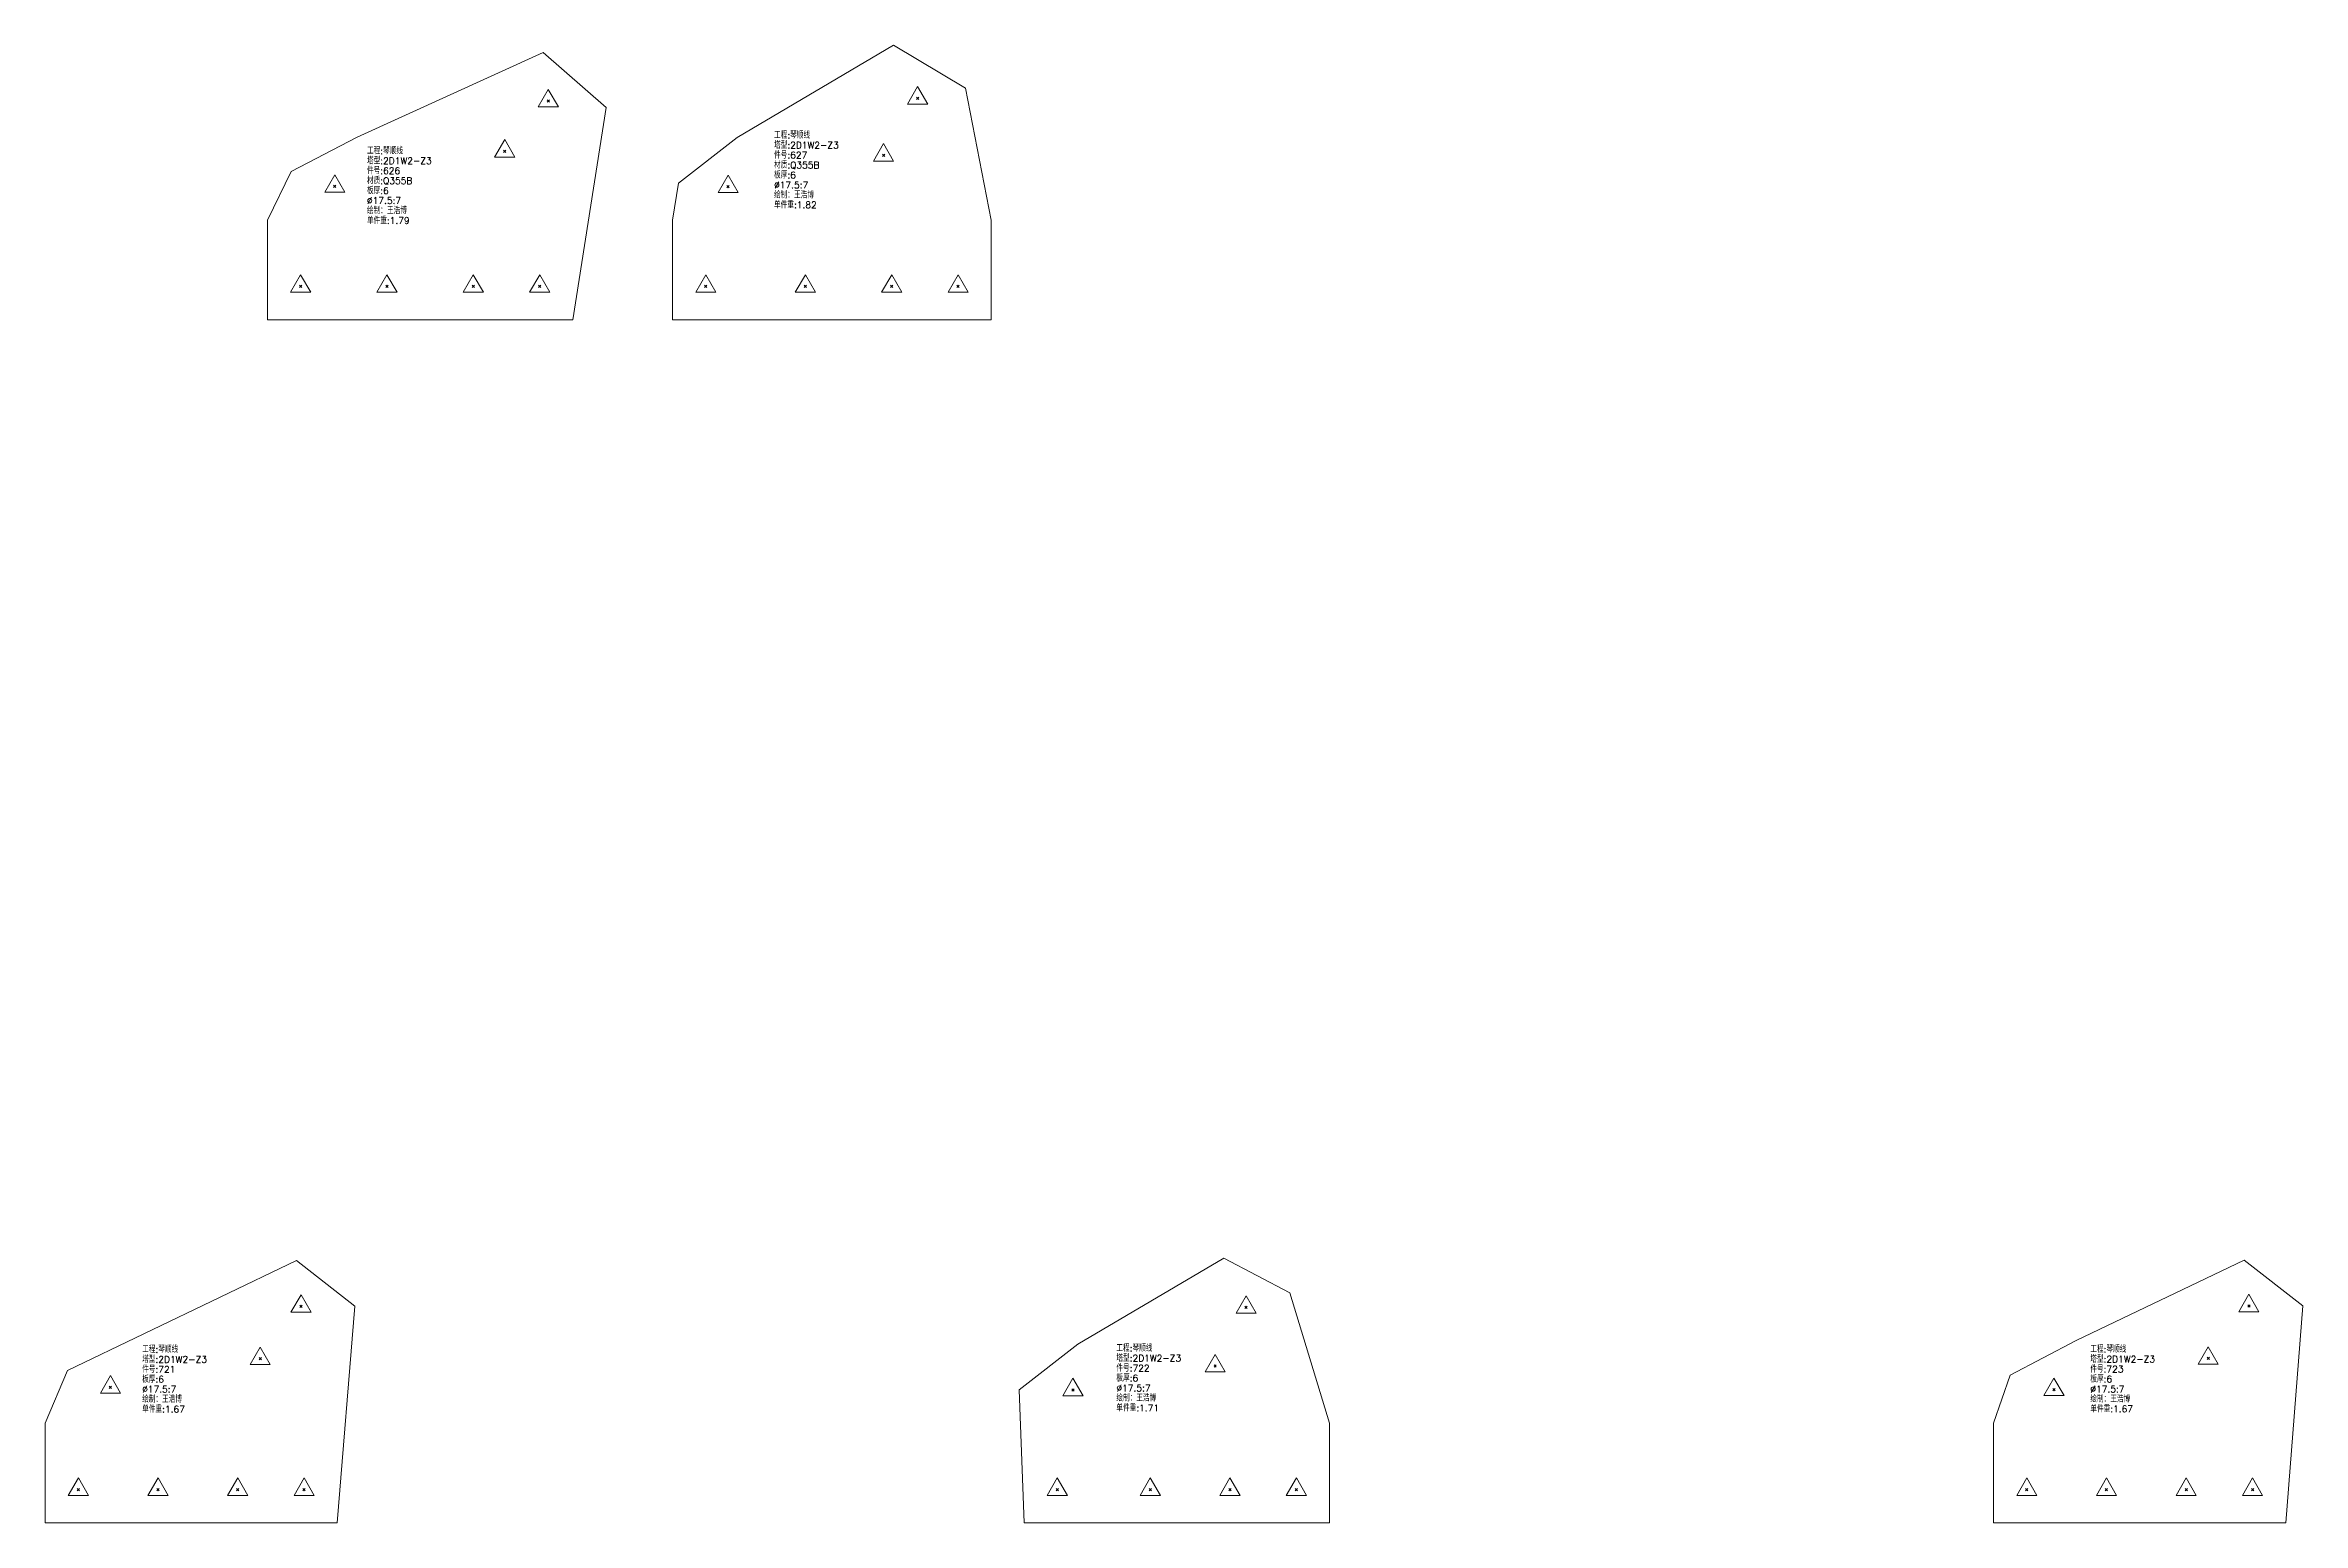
# Model space of a CAD drawing. Extents: x -580 to 8755, y 0 to 14723.
# Drawn here: x 6168 to 7867, y 6042 to 7155 of the extents above; entities that cross this region are included whole.
import ezdxf
from ezdxf.enums import TextEntityAlignment as Align

# ---------------------------------------------------------------- set-up
doc = ezdxf.new("R2010")
doc.units = 0
doc.header["$MEASUREMENT"] = 0
doc.layers.add('1', color=7, linetype='CONTINUOUS', lineweight=25)
doc.styles.get("Standard").update_dxf_attribs({"font": 'simplex.shx', "width": 0.7, "height": 3, "bigfont": 'gbhzfs.shx'})

msp = doc.modelspace()

# ---------------------------------------------------------------- linework, layer by layer
at = {"layer": '1', "color": 7, "linetype": 'Continuous', "lineweight": 18}
for p, q in [((6542.42689, 7149.06321), (6402.37511, 7085.28921)), ((6589.93808, 7107.69067), (6542.42689, 7149.06321)), ((6806.3191, 7154.59179), (6688.60453, 7084.98323)), ((6860.43083, 7122.32849), (6806.3191, 7154.59179)), ((6564.88035, 6947.9615), (6589.93808, 7107.69067)), ((6879.93808, 7022.9615), (6860.43083, 7122.32849)), ((6402.37511, 7085.28921), (6352.72491, 7059.3883)), ((6688.60453, 7084.98323), (6644.32799, 7050.69638)), ((6352.72491, 7059.3883), (6334.88035, 7022.9615)), ((6644.32799, 7050.69638), (6639.93808, 7022.9615)), ((6334.88035, 7022.9615), (6334.88035, 6947.9615)), ((6639.93808, 7022.9615), (6639.93808, 6947.9615)), ((6879.93808, 6947.9615), (6879.93808, 7022.9615)), ((6334.88035, 6947.9615), (6564.88035, 6947.9615)), ((6639.93808, 6947.9615), (6879.93808, 6947.9615)), ((6356.66197, 6239.83812), (6184.35942, 6157.04177)), ((6400.80357, 6205.37772), (6356.66197, 6239.83812)), ((7055.07195, 6241.63369), (6945.05588, 6176.95495)), ((7104.63851, 6215.57307), (7055.07195, 6241.63369)), ((7823.22885, 6240.17254), (7696.76267, 6179.67549)), ((7867.48116, 6205.85442), (7823.22885, 6240.17254)), ((6387.50693, 6042.42081), (6400.80357, 6205.37772)), ((7134.62942, 6117.42081), (7104.63851, 6215.57307)), ((7854.62942, 6042.42081), (7867.48116, 6205.85442)), ((6945.05588, 6176.95495), (6900.80357, 6142.63684)), ((7696.76267, 6179.67549), (7647.19611, 6153.61487)), ((6184.35942, 6157.04177), (6167.50693, 6117.42081)), ((6900.80357, 6142.63684), (6904.62942, 6042.42081)), ((7647.19611, 6153.61487), (7634.62942, 6117.42081)), ((6167.50693, 6117.42081), (6167.50693, 6042.42081)), ((7134.62942, 6042.42081), (7134.62942, 6117.42081)), ((7634.62942, 6117.42081), (7634.62942, 6042.42081)), ((6167.50693, 6042.42081), (6387.50693, 6042.42081)), ((6904.62942, 6042.42081), (7134.62942, 6042.42081)), ((7634.62942, 6042.42081), (7854.62942, 6042.42081))]:
    msp.add_line(p, q, dxfattribs=at)
at = {"layer": '1', "color": 7, "linetype": 'Continuous', "lineweight": 13}
for p, q in [((6824.43719, 7123.43271), (6816.85969, 7110.30771)), ((6832.01469, 7110.30771), (6824.43719, 7123.43271)), ((6546.37115, 7121.22847), (6538.79365, 7108.10347)), ((6538.79365, 7108.10347), (6553.94865, 7108.10347)), ((6547.24615, 7111.60347), (6545.49615, 7113.35347)), ((6545.49615, 7111.60347), (6547.24615, 7113.35347)), ((6553.94865, 7108.10347), (6546.37115, 7121.22847)), ((6816.85969, 7110.30771), (6832.01469, 7110.30771)), ((6825.31219, 7113.80771), (6823.56219, 7115.55771)), ((6823.56219, 7113.80771), (6825.31219, 7115.55771)), ((6513.5358, 7083.52119), (6505.9583, 7070.39619)), ((6514.4108, 7073.89619), (6512.6608, 7075.64619)), ((6512.6608, 7073.89619), (6514.4108, 7075.64619)), ((6521.1133, 7070.39619), (6513.5358, 7083.52119)), ((6798.8314, 7080.48688), (6791.2539, 7067.36188)), ((6799.7064, 7070.86188), (6797.9564, 7072.61188)), ((6797.9564, 7070.86188), (6799.7064, 7072.61188)), ((6806.4089, 7067.36188), (6798.8314, 7080.48688)), ((6385.56647, 7057.07342), (6377.98897, 7043.94842)), ((6393.14397, 7043.94842), (6385.56647, 7057.07342)), ((6505.9583, 7070.39619), (6521.1133, 7070.39619)), ((6681.77289, 7056.82349), (6674.19539, 7043.69849)), ((6689.35039, 7043.69849), (6681.77289, 7056.82349)), ((6791.2539, 7067.36188), (6806.4089, 7067.36188)), ((6377.98897, 7043.94842), (6393.14397, 7043.94842)), ((6386.44147, 7047.44842), (6384.69147, 7049.19842)), ((6384.69147, 7047.44842), (6386.44147, 7049.19842)), ((6674.19539, 7043.69849), (6689.35039, 7043.69849)), ((6682.64789, 7047.19849), (6680.89789, 7048.94849)), ((6680.89789, 7047.19849), (6682.64789, 7048.94849)), ((6359.88035, 6981.7115), (6352.30285, 6968.5865)), ((6360.75535, 6972.0865), (6359.00535, 6973.8365)), ((6359.00535, 6972.0865), (6360.75535, 6973.8365)), ((6367.45785, 6968.5865), (6359.88035, 6981.7115)), ((6424.88035, 6981.7115), (6417.30285, 6968.5865)), ((6425.75535, 6972.0865), (6424.00535, 6973.8365)), ((6424.00535, 6972.0865), (6425.75535, 6973.8365)), ((6432.45785, 6968.5865), (6424.88035, 6981.7115)), ((6489.88035, 6981.7115), (6482.30285, 6968.5865)), ((6490.75535, 6972.0865), (6489.00535, 6973.8365)), ((6489.00535, 6972.0865), (6490.75535, 6973.8365)), ((6497.45785, 6968.5865), (6489.88035, 6981.7115)), ((6539.88035, 6981.7115), (6532.30285, 6968.5865)), ((6540.75535, 6972.0865), (6539.00535, 6973.8365)), ((6539.00535, 6972.0865), (6540.75535, 6973.8365)), ((6547.45785, 6968.5865), (6539.88035, 6981.7115)), ((6664.93808, 6981.7115), (6657.36058, 6968.5865)), ((6665.81308, 6972.0865), (6664.06308, 6973.8365)), ((6664.06308, 6972.0865), (6665.81308, 6973.8365)), ((6672.51558, 6968.5865), (6664.93808, 6981.7115)), ((6739.93808, 6981.7115), (6732.36058, 6968.5865)), ((6740.81308, 6972.0865), (6739.06308, 6973.8365)), ((6739.06308, 6972.0865), (6740.81308, 6973.8365)), ((6747.51558, 6968.5865), (6739.93808, 6981.7115)), ((6804.93808, 6981.7115), (6797.36058, 6968.5865)), ((6805.81308, 6972.0865), (6804.06308, 6973.8365)), ((6804.06308, 6972.0865), (6805.81308, 6973.8365)), ((6812.51558, 6968.5865), (6804.93808, 6981.7115)), ((6854.93808, 6981.7115), (6847.36058, 6968.5865)), ((6855.81308, 6972.0865), (6854.06308, 6973.8365)), ((6854.06308, 6972.0865), (6855.81308, 6973.8365)), ((6862.51558, 6968.5865), (6854.93808, 6981.7115)), ((6352.30285, 6968.5865), (6367.45785, 6968.5865)), ((6417.30285, 6968.5865), (6432.45785, 6968.5865)), ((6482.30285, 6968.5865), (6497.45785, 6968.5865)), ((6532.30285, 6968.5865), (6547.45785, 6968.5865)), ((6657.36058, 6968.5865), (6672.51558, 6968.5865)), ((6732.36058, 6968.5865), (6747.51558, 6968.5865)), ((6797.36058, 6968.5865), (6812.51558, 6968.5865)), ((6847.36058, 6968.5865), (6862.51558, 6968.5865)), ((6360.1957, 6214.1133), (6352.6182, 6200.9883)), ((6359.3207, 6204.4883), (6361.0707, 6206.2383)), ((6361.0707, 6204.4883), (6359.3207, 6206.2383)), ((6367.7732, 6200.9883), (6360.1957, 6214.1133)), ((7071.76149, 6213.36397), (7064.18399, 6200.23897)), ((7070.88649, 6203.73897), (7072.63649, 6205.48897)), ((7072.63649, 6203.73897), (7070.88649, 6205.48897)), ((7079.33899, 6200.23897), (7071.76149, 6213.36397)), ((7826.87353, 6214.45928), (7819.29603, 6201.33428)), ((7825.99853, 6204.83428), (7827.74853, 6206.58428)), ((7827.74853, 6204.83428), (7825.99853, 6206.58428)), ((7834.45103, 6201.33428), (7826.87353, 6214.45928)), ((6352.6182, 6200.9883), (6367.7732, 6200.9883)), ((7064.18399, 6200.23897), (7079.33899, 6200.23897)), ((7819.29603, 6201.33428), (7834.45103, 6201.33428)), ((6329.42748, 6174.70116), (6321.84998, 6161.57616)), ((6337.00498, 6161.57616), (6329.42748, 6174.70116)), ((7796.23236, 6174.94829), (7788.65486, 6161.82329)), ((7803.80986, 6161.82329), (7796.23236, 6174.94829)), ((6321.84998, 6161.57616), (6337.00498, 6161.57616)), ((6328.55248, 6165.07616), (6330.30248, 6166.82616)), ((6330.30248, 6165.07616), (6328.55248, 6166.82616)), ((7048.49308, 6169.10811), (7040.91558, 6155.98311)), ((7040.91558, 6155.98311), (7056.07058, 6155.98311)), ((7047.61808, 6159.48311), (7049.36808, 6161.23311)), ((7049.36808, 6159.48311), (7047.61808, 6161.23311)), ((7056.07058, 6155.98311), (7048.49308, 6169.10811)), ((7788.65486, 6161.82329), (7803.80986, 6161.82329)), ((7795.35736, 6165.32329), (7797.10736, 6167.07329)), ((7797.10736, 6165.32329), (7795.35736, 6167.07329)), ((6216.66341, 6153.24378), (6209.08591, 6140.11878)), ((6209.08591, 6140.11878), (6224.24091, 6140.11878)), ((6215.78841, 6143.61878), (6217.53841, 6145.36878)), ((6217.53841, 6143.61878), (6215.78841, 6145.36878)), ((6224.24091, 6140.11878), (6216.66341, 6153.24378)), ((6941.41119, 6151.2417), (6933.83369, 6138.1167)), ((6933.83369, 6138.1167), (6948.98869, 6138.1167)), ((6940.53619, 6141.6167), (6942.28619, 6143.3667)), ((6942.28619, 6141.6167), (6940.53619, 6143.3667)), ((6948.98869, 6138.1167), (6941.41119, 6151.2417)), ((7680.07312, 6151.40578), (7672.49562, 6138.28078)), ((7672.49562, 6138.28078), (7687.65062, 6138.28078)), ((7679.19812, 6141.78078), (7680.94812, 6143.53078)), ((7680.94812, 6141.78078), (7679.19812, 6143.53078)), ((7687.65062, 6138.28078), (7680.07312, 6151.40578)), ((6192.50693, 6076.17081), (6184.92943, 6063.04581)), ((6200.08443, 6063.04581), (6192.50693, 6076.17081)), ((6252.50693, 6076.17081), (6244.92943, 6063.04581)), ((6260.08443, 6063.04581), (6252.50693, 6076.17081)), ((6312.50693, 6076.17081), (6304.92943, 6063.04581)), ((6320.08443, 6063.04581), (6312.50693, 6076.17081)), ((6362.50693, 6076.17081), (6354.92943, 6063.04581)), ((6370.08443, 6063.04581), (6362.50693, 6076.17081)), ((6929.62942, 6076.17081), (6922.05192, 6063.04581)), ((6937.20692, 6063.04581), (6929.62942, 6076.17081)), ((6999.62942, 6076.17081), (6992.05192, 6063.04581)), ((7007.20692, 6063.04581), (6999.62942, 6076.17081)), ((7059.62942, 6076.17081), (7052.05192, 6063.04581)), ((7067.20692, 6063.04581), (7059.62942, 6076.17081)), ((7109.62942, 6076.17081), (7102.05192, 6063.04581)), ((7117.20692, 6063.04581), (7109.62942, 6076.17081)), ((7659.62942, 6076.17081), (7652.05192, 6063.04581)), ((7667.20692, 6063.04581), (7659.62942, 6076.17081)), ((7719.62942, 6076.17081), (7712.05192, 6063.04581)), ((7727.20692, 6063.04581), (7719.62942, 6076.17081)), ((7779.62942, 6076.17081), (7772.05192, 6063.04581)), ((7787.20692, 6063.04581), (7779.62942, 6076.17081)), ((7829.62942, 6076.17081), (7822.05192, 6063.04581)), ((7837.20692, 6063.04581), (7829.62942, 6076.17081)), ((6184.92943, 6063.04581), (6200.08443, 6063.04581)), ((6191.63193, 6066.54581), (6193.38193, 6068.29581)), ((6193.38193, 6066.54581), (6191.63193, 6068.29581)), ((6244.92943, 6063.04581), (6260.08443, 6063.04581)), ((6251.63193, 6066.54581), (6253.38193, 6068.29581)), ((6253.38193, 6066.54581), (6251.63193, 6068.29581)), ((6304.92943, 6063.04581), (6320.08443, 6063.04581)), ((6311.63193, 6066.54581), (6313.38193, 6068.29581)), ((6313.38193, 6066.54581), (6311.63193, 6068.29581)), ((6354.92943, 6063.04581), (6370.08443, 6063.04581)), ((6361.63193, 6066.54581), (6363.38193, 6068.29581)), ((6363.38193, 6066.54581), (6361.63193, 6068.29581)), ((6922.05192, 6063.04581), (6937.20692, 6063.04581)), ((6928.75442, 6066.54581), (6930.50442, 6068.29581)), ((6930.50442, 6066.54581), (6928.75442, 6068.29581)), ((6992.05192, 6063.04581), (7007.20692, 6063.04581)), ((6998.75442, 6066.54581), (7000.50442, 6068.29581)), ((7000.50442, 6066.54581), (6998.75442, 6068.29581)), ((7052.05192, 6063.04581), (7067.20692, 6063.04581)), ((7058.75442, 6066.54581), (7060.50442, 6068.29581)), ((7060.50442, 6066.54581), (7058.75442, 6068.29581)), ((7102.05192, 6063.04581), (7117.20692, 6063.04581)), ((7108.75442, 6066.54581), (7110.50442, 6068.29581)), ((7110.50442, 6066.54581), (7108.75442, 6068.29581)), ((7652.05192, 6063.04581), (7667.20692, 6063.04581)), ((7658.75442, 6066.54581), (7660.50442, 6068.29581)), ((7660.50442, 6066.54581), (7658.75442, 6068.29581)), ((7712.05192, 6063.04581), (7727.20692, 6063.04581)), ((7718.75442, 6066.54581), (7720.50442, 6068.29581)), ((7720.50442, 6066.54581), (7718.75442, 6068.29581)), ((7772.05192, 6063.04581), (7787.20692, 6063.04581)), ((7778.75442, 6066.54581), (7780.50442, 6068.29581)), ((7780.50442, 6066.54581), (7778.75442, 6068.29581)), ((7822.05192, 6063.04581), (7837.20692, 6063.04581)), ((7828.75442, 6066.54581), (7830.50442, 6068.29581)), ((7830.50442, 6066.54581), (7828.75442, 6068.29581))]:
    msp.add_line(p, q, dxfattribs=at)

# ---------------------------------------------------------------- texts
at = {"layer": '1', "color": 7, "linetype": 'Continuous', "lineweight": 18}
for s, p in [('工程:琴顺线', (6716.34234, 7082.84243)), ('工程:琴顺线', (6409.81348, 7071.07814)), ('件号:627', (6716.34234, 7067.84243)), ('塔型:2D1W2-Z3', (6716.34234, 7075.34243)), ('材质:Q355B', (6409.81348, 7048.57814)), ('件号:626', (6409.81348, 7056.07814)), ('塔型:2D1W2-Z3', (6409.81348, 7063.57814)), ('材质:Q355B', (6716.34234, 7060.34243)), ('板厚:6', (6716.34234, 7052.84243)), ('板厚:6', (6409.81348, 7041.07814)), ('%%c17.5:7', (6409.81348, 7033.57814)), ('绘制：王浩博', (6716.34234, 7037.84243)), ('%%c17.5:7', (6716.34234, 7045.34243)), ('绘制：王浩博', (6409.81348, 7026.07814)), ('单件重:1.79', (6409.81348, 7018.57814)), ('单件重:1.82', (6716.34234, 7030.34243)), ('工程:琴顺线', (6240.55951, 6168.94526)), ('工程:琴顺线', (6974.12075, 6169.84304)), ('工程:琴顺线', (7707.45955, 6169.11247)), ('件号:721', (6240.55951, 6153.94526)), ('塔型:2D1W2-Z3', (6240.55951, 6161.44526)), ('件号:722', (6974.12075, 6154.84304)), ('板厚:6', (6974.12075, 6147.34304)), ('塔型:2D1W2-Z3', (6974.12075, 6162.34304)), ('件号:723', (7707.45955, 6154.11247)), ('塔型:2D1W2-Z3', (7707.45955, 6161.61247)), ('板厚:6', (6240.55951, 6146.44526)), ('绘制：王浩博', (6240.55951, 6131.44526)), ('%%c17.5:7', (6240.55951, 6138.94526)), ('绘制：王浩博', (6974.12075, 6132.34304)), ('%%c17.5:7', (6974.12075, 6139.84304)), ('板厚:6', (7707.45955, 6146.61247)), ('绘制：王浩博', (7707.45955, 6131.61247)), ('%%c17.5:7', (7707.45955, 6139.11247)), ('单件重:1.67', (6240.55951, 6123.94526)), ('单件重:1.71', (6974.12075, 6124.84304)), ('单件重:1.67', (7707.45955, 6124.11247))]:
    msp.add_text(s, height=5, dxfattribs=at).set_placement(p, align=Align.BOTTOM_LEFT)

doc.saveas('drawing.dxf')
